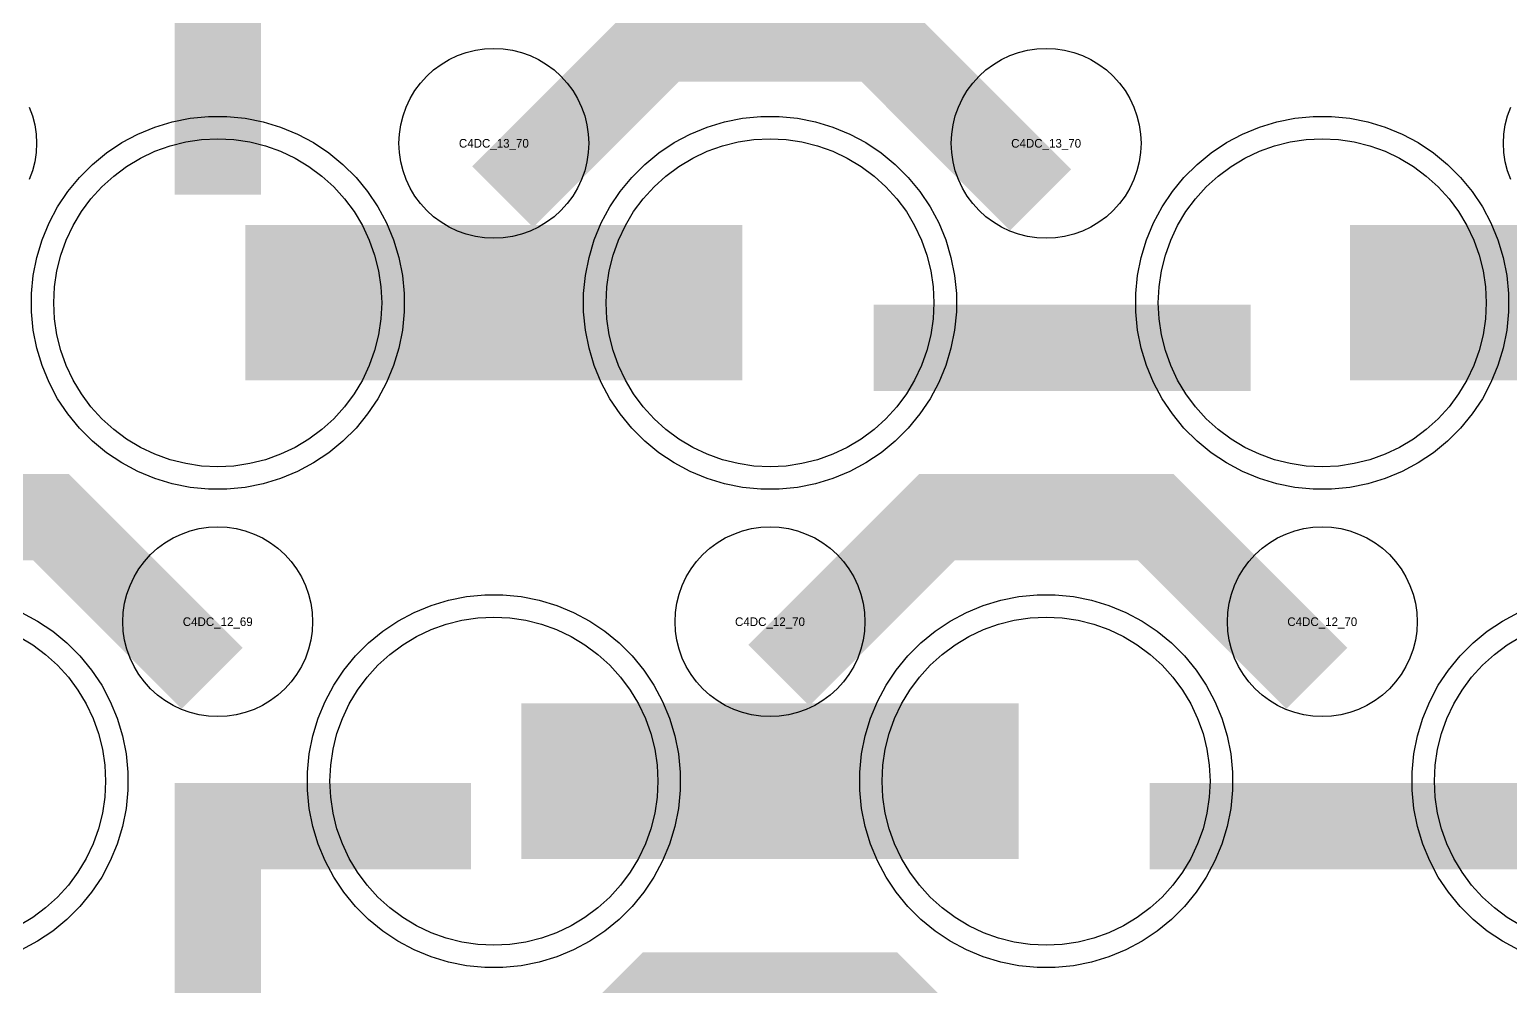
# Model space of a CAD drawing. Extents: x -11880 to 11880, y -14992 to 14992.
# Drawn here: x 10265.5 to 10694.5, y -13236.2 to -12959.1 of the extents above; entities that cross this region are included whole.
import ezdxf
from ezdxf.enums import TextEntityAlignment as Align

# ---------------------------------------------------------------- set-up
doc = ezdxf.new("R2010")
doc.units = 0
doc.header["$MEASUREMENT"] = 0
for name, color, linetype in [('GDS_775_DT_237', 138, 'CONTINUOUS'), ('RDL1_FS', 34, 'CONTINUOUS'), ('RDL_BS', 160, 'CONTINUOUS')]:
    doc.layers.add(name, color=color, linetype=linetype)

msp = doc.modelspace()

# ---------------------------------------------------------------- linework, layer by layer
at = {"layer": 'RDL1_FS'}
for points in [[(10320, -13085.739), (10315.343, -13085.51), (10310.732, -13084.826), (10306.209, -13083.694), (10301.819, -13082.122), (10297.605, -13080.13), (10293.605, -13077.732), (10289.86, -13074.954), (10286.406, -13071.824), (10283.276, -13068.37), (10280.498, -13064.625), (10278.1, -13060.625), (10276.108, -13056.411), (10274.536, -13052.021), (10273.404, -13047.498), (10272.72, -13042.887), (10272.491, -13038.23), (10272.72, -13033.573), (10273.404, -13028.962), (10274.536, -13024.439), (10276.108, -13020.049), (10278.1, -13015.835), (10280.498, -13011.835), (10283.276, -13008.09), (10286.406, -13004.636), (10289.86, -13001.506), (10293.605, -12998.728), (10297.605, -12996.33), (10301.819, -12994.338), (10306.209, -12992.766), (10310.732, -12991.634), (10315.343, -12990.95), (10320, -12990.721), (10324.657, -12990.95), (10329.268, -12991.634), (10333.791, -12992.766), (10338.181, -12994.338), (10342.395, -12996.33), (10346.395, -12998.728), (10350.14, -13001.506), (10353.594, -13004.636), (10356.724, -13008.09), (10359.502, -13011.835), (10361.9, -13015.835), (10363.892, -13020.049), (10365.464, -13024.439), (10366.596, -13028.962), (10367.28, -13033.573), (10367.509, -13038.23), (10367.28, -13042.887), (10366.596, -13047.498), (10365.464, -13052.021), (10363.892, -13056.411), (10361.9, -13060.625), (10359.502, -13064.625), (10356.724, -13068.37), (10353.594, -13071.824), (10350.14, -13074.954), (10346.395, -13077.732), (10342.395, -13080.13), (10338.181, -13082.122), (10333.791, -13083.694), (10329.268, -13084.826), (10324.657, -13085.51)], [(10480, -13085.739), (10475.343, -13085.51), (10470.732, -13084.826), (10466.209, -13083.694), (10461.819, -13082.122), (10457.605, -13080.13), (10453.605, -13077.732), (10449.86, -13074.954), (10446.406, -13071.824), (10443.276, -13068.37), (10440.498, -13064.625), (10438.1, -13060.625), (10436.108, -13056.411), (10434.536, -13052.021), (10433.404, -13047.498), (10432.72, -13042.887), (10432.491, -13038.23), (10432.72, -13033.573), (10433.404, -13028.962), (10434.536, -13024.439), (10436.108, -13020.049), (10438.1, -13015.835), (10440.498, -13011.835), (10443.276, -13008.09), (10446.406, -13004.636), (10449.86, -13001.506), (10453.605, -12998.728), (10457.605, -12996.33), (10461.819, -12994.338), (10466.209, -12992.766), (10470.732, -12991.634), (10475.343, -12990.95), (10480, -12990.721), (10484.657, -12990.95), (10489.268, -12991.634), (10493.791, -12992.766), (10498.181, -12994.338), (10502.395, -12996.33), (10506.395, -12998.728), (10510.14, -13001.506), (10513.594, -13004.636), (10516.724, -13008.09), (10519.502, -13011.835), (10521.9, -13015.835), (10523.892, -13020.049), (10525.464, -13024.439), (10526.596, -13028.962), (10527.28, -13033.573), (10527.509, -13038.23), (10527.28, -13042.887), (10526.596, -13047.498), (10525.464, -13052.021), (10523.892, -13056.411), (10521.9, -13060.625), (10519.502, -13064.625), (10516.724, -13068.37), (10513.594, -13071.824), (10510.14, -13074.954), (10506.395, -13077.732), (10502.395, -13080.13), (10498.181, -13082.122), (10493.791, -13083.694), (10489.268, -13084.826), (10484.657, -13085.51)], [(10640, -13085.739), (10635.343, -13085.51), (10630.732, -13084.826), (10626.209, -13083.694), (10621.819, -13082.122), (10617.605, -13080.13), (10613.605, -13077.732), (10609.86, -13074.954), (10606.406, -13071.824), (10603.276, -13068.37), (10600.498, -13064.625), (10598.1, -13060.625), (10596.108, -13056.411), (10594.536, -13052.021), (10593.404, -13047.498), (10592.72, -13042.887), (10592.491, -13038.23), (10592.72, -13033.573), (10593.404, -13028.962), (10594.536, -13024.439), (10596.108, -13020.049), (10598.1, -13015.835), (10600.498, -13011.835), (10603.276, -13008.09), (10606.406, -13004.636), (10609.86, -13001.506), (10613.605, -12998.728), (10617.605, -12996.33), (10621.819, -12994.338), (10626.209, -12992.766), (10630.732, -12991.634), (10635.343, -12990.95), (10640, -12990.721), (10644.657, -12990.95), (10649.268, -12991.634), (10653.791, -12992.766), (10658.181, -12994.338), (10662.395, -12996.33), (10666.395, -12998.728), (10670.14, -13001.506), (10673.594, -13004.636), (10676.724, -13008.09), (10679.502, -13011.835), (10681.9, -13015.835), (10683.892, -13020.049), (10685.464, -13024.439), (10686.596, -13028.962), (10687.28, -13033.573), (10687.509, -13038.23), (10687.28, -13042.887), (10686.596, -13047.498), (10685.464, -13052.021), (10683.892, -13056.411), (10681.9, -13060.625), (10679.502, -13064.625), (10676.724, -13068.37), (10673.594, -13071.824), (10670.14, -13074.954), (10666.395, -13077.732), (10662.395, -13080.13), (10658.181, -13082.122), (10653.791, -13083.694), (10649.268, -13084.826), (10644.657, -13085.51)], [(10400, -13224.304), (10395.343, -13224.075), (10390.732, -13223.391), (10386.209, -13222.259), (10381.819, -13220.687), (10377.605, -13218.695), (10373.605, -13216.297), (10369.86, -13213.519), (10366.406, -13210.389), (10363.276, -13206.935), (10360.498, -13203.19), (10358.1, -13199.19), (10356.108, -13194.976), (10354.536, -13190.586), (10353.404, -13186.063), (10352.72, -13181.452), (10352.491, -13176.795), (10352.72, -13172.138), (10353.404, -13167.527), (10354.536, -13163.004), (10356.108, -13158.614), (10358.1, -13154.4), (10360.498, -13150.4), (10363.276, -13146.655), (10366.406, -13143.201), (10369.86, -13140.071), (10373.605, -13137.293), (10377.605, -13134.895), (10381.819, -13132.903), (10386.209, -13131.331), (10390.732, -13130.199), (10395.343, -13129.515), (10400, -13129.286), (10404.657, -13129.515), (10409.268, -13130.199), (10413.791, -13131.331), (10418.181, -13132.903), (10422.395, -13134.895), (10426.395, -13137.293), (10430.14, -13140.071), (10433.594, -13143.201), (10436.724, -13146.655), (10439.502, -13150.4), (10441.9, -13154.4), (10443.892, -13158.614), (10445.464, -13163.004), (10446.596, -13167.527), (10447.28, -13172.138), (10447.509, -13176.795), (10447.28, -13181.452), (10446.596, -13186.063), (10445.464, -13190.586), (10443.892, -13194.976), (10441.9, -13199.19), (10439.502, -13203.19), (10436.724, -13206.935), (10433.594, -13210.389), (10430.14, -13213.519), (10426.395, -13216.297), (10422.395, -13218.695), (10418.181, -13220.687), (10413.791, -13222.259), (10409.268, -13223.391), (10404.657, -13224.075)], [(10560, -13224.304), (10555.343, -13224.075), (10550.732, -13223.391), (10546.209, -13222.259), (10541.819, -13220.687), (10537.605, -13218.695), (10533.605, -13216.297), (10529.86, -13213.519), (10526.406, -13210.389), (10523.276, -13206.935), (10520.498, -13203.19), (10518.1, -13199.19), (10516.108, -13194.976), (10514.536, -13190.586), (10513.404, -13186.063), (10512.72, -13181.452), (10512.491, -13176.795), (10512.72, -13172.138), (10513.404, -13167.527), (10514.536, -13163.004), (10516.108, -13158.614), (10518.1, -13154.4), (10520.498, -13150.4), (10523.276, -13146.655), (10526.406, -13143.201), (10529.86, -13140.071), (10533.605, -13137.293), (10537.605, -13134.895), (10541.819, -13132.903), (10546.209, -13131.331), (10550.732, -13130.199), (10555.343, -13129.515), (10560, -13129.286), (10564.657, -13129.515), (10569.268, -13130.199), (10573.791, -13131.331), (10578.181, -13132.903), (10582.395, -13134.895), (10586.395, -13137.293), (10590.14, -13140.071), (10593.594, -13143.201), (10596.724, -13146.655), (10599.502, -13150.4), (10601.9, -13154.4), (10603.892, -13158.614), (10605.464, -13163.004), (10606.596, -13167.527), (10607.28, -13172.138), (10607.509, -13176.795), (10607.28, -13181.452), (10606.596, -13186.063), (10605.464, -13190.586), (10603.892, -13194.976), (10601.9, -13199.19), (10599.502, -13203.19), (10596.724, -13206.935), (10593.594, -13210.389), (10590.14, -13213.519), (10586.395, -13216.297), (10582.395, -13218.695), (10578.181, -13220.687), (10573.791, -13222.259), (10569.268, -13223.391), (10564.657, -13224.075)]]:
    msp.add_lwpolyline(points, close=True, dxfattribs=at)
for points in [[(10328.002, -13038.23, 45, 45, 0), (10400.002, -13038.23, 45, 45, 0)], [(10400.002, -13038.23, 45, 45, 0), (10472.002, -13038.23, 45, 45, 0)], [(10648.002, -13038.23, 45, 45, 0), (10720.002, -13038.23, 45, 45, 0)], [(10408.002, -13176.795, 45, 45, 0), (10480.002, -13176.795, 45, 45, 0)], [(10480.002, -13176.795, 45, 45, 0), (10552.002, -13176.795, 45, 45, 0)]]:
    msp.add_lwpolyline(points, format="xyseb", dxfattribs=at)
for points in [[(10262.395, -13134.895), (10266.395, -13137.293), (10270.14, -13140.071), (10273.594, -13143.201), (10276.724, -13146.655), (10279.502, -13150.4), (10281.9, -13154.4), (10283.892, -13158.614), (10285.464, -13163.004), (10286.596, -13167.527), (10287.28, -13172.138), (10287.509, -13176.795), (10287.28, -13181.452), (10286.596, -13186.063), (10285.464, -13190.586), (10283.892, -13194.976), (10281.9, -13199.19), (10279.502, -13203.19), (10276.724, -13206.935), (10273.594, -13210.389), (10270.14, -13213.519), (10266.395, -13216.297), (10262.395, -13218.695)], [(10697.605, -13218.695), (10693.605, -13216.297), (10689.86, -13213.519), (10686.406, -13210.389), (10683.276, -13206.935), (10680.498, -13203.19), (10678.1, -13199.19), (10676.108, -13194.976), (10674.536, -13190.586), (10673.404, -13186.063), (10672.72, -13181.452), (10672.491, -13176.795), (10672.72, -13172.138), (10673.404, -13167.527), (10674.536, -13163.004), (10676.108, -13158.614), (10678.1, -13154.4), (10680.498, -13150.4), (10683.276, -13146.655), (10686.406, -13143.201), (10689.86, -13140.071), (10693.605, -13137.293), (10697.605, -13134.895)]]:
    msp.add_lwpolyline(points, dxfattribs=at)
at = {"layer": 'RDL_BS'}
for points in [[(10320, -13006.96, 25, 25, 0), (10320, -12900.183, 25, 25, 0)], [(10320, -13006.96, 25, 25, 0), (10320, -12900.183, 25, 25, 0)], [(10402.562, -13007.544, 25, 25, 0), (10448.377, -12961.729, 25, 25, 0), (10481.93, -12961.729, 25, 25, 0)], [(10558.401, -13008.443, 25, 25, 0), (10511.687, -12961.729, 25, 25, 0), (10481.929, -12961.729, 25, 25, 0)], [(10510.016, -13051.243, 25, 25, 0), (10619.281, -13051.243, 25, 25, 0)], [(10318.401, -13147.008, 25, 25, 0), (10271.687, -13100.294, 25, 25, 0), (10241.929, -13100.294, 25, 25, 0)], [(10482.562, -13146.109, 25, 25, 0), (10528.377, -13100.294, 25, 25, 0), (10561.93, -13100.294, 25, 25, 0)], [(10638.401, -13147.008, 25, 25, 0), (10591.687, -13100.294, 25, 25, 0), (10561.929, -13100.294, 25, 25, 0)], [(10320, -13284.085, 25, 25, 0), (10320, -13177.308, 25, 25, 0)], [(10320, -13284.085, 25, 25, 0), (10320, -13177.308, 25, 25, 0)], [(10307.5, -13189.808, 25, 25, 0), (10372.167, -13189.808, 25, 25, 0)], [(10307.5, -13189.808, 25, 25, 0), (10393.333, -13189.808, 25, 25, 0)], [(10590.016, -13189.808, 25, 25, 0), (10699.281, -13189.808, 25, 25, 0)], [(10402.562, -13284.674, 25, 25, 0), (10448.377, -13238.859, 25, 25, 0), (10481.93, -13238.859, 25, 25, 0)], [(10558.401, -13285.573, 25, 25, 0), (10511.687, -13238.859, 25, 25, 0), (10481.929, -13238.859, 25, 25, 0)]]:
    msp.add_lwpolyline(points, format="xyseb", dxfattribs=at)
for points in [[(10400, -13019.536), (10397.307, -13019.404), (10394.635, -13019.008), (10392.016, -13018.351), (10389.481, -13017.444), (10387.044, -13016.292), (10384.72, -13014.899), (10382.557, -13013.296), (10380.558, -13011.484), (10378.746, -13009.485), (10377.143, -13007.322), (10375.75, -13004.998), (10374.598, -13002.561), (10373.691, -13000.026), (10373.034, -12997.407), (10372.638, -12994.735), (10372.506, -12992.042), (10372.638, -12989.349), (10373.034, -12986.677), (10373.691, -12984.058), (10374.598, -12981.523), (10375.75, -12979.086), (10377.143, -12976.762), (10378.746, -12974.599), (10380.558, -12972.6), (10382.557, -12970.788), (10384.72, -12969.185), (10387.044, -12967.792), (10389.481, -12966.64), (10392.016, -12965.733), (10394.635, -12965.076), (10397.307, -12964.68), (10400, -12964.548), (10402.693, -12964.68), (10405.365, -12965.076), (10407.984, -12965.733), (10410.519, -12966.64), (10412.956, -12967.792), (10415.28, -12969.185), (10417.443, -12970.788), (10419.442, -12972.6), (10421.254, -12974.599), (10422.857, -12976.762), (10424.25, -12979.086), (10425.402, -12981.523), (10426.309, -12984.058), (10426.966, -12986.677), (10427.362, -12989.349), (10427.494, -12992.042), (10427.362, -12994.735), (10426.966, -12997.407), (10426.309, -13000.026), (10425.402, -13002.561), (10424.25, -13004.998), (10422.857, -13007.322), (10421.254, -13009.485), (10419.442, -13011.484), (10417.443, -13013.296), (10415.28, -13014.899), (10412.956, -13016.292), (10410.519, -13017.444), (10407.984, -13018.351), (10405.365, -13019.008), (10402.693, -13019.404)], [(10560, -13019.536), (10557.307, -13019.404), (10554.635, -13019.008), (10552.016, -13018.351), (10549.481, -13017.444), (10547.044, -13016.292), (10544.72, -13014.899), (10542.557, -13013.296), (10540.558, -13011.484), (10538.746, -13009.485), (10537.143, -13007.322), (10535.75, -13004.998), (10534.598, -13002.561), (10533.691, -13000.026), (10533.034, -12997.407), (10532.638, -12994.735), (10532.506, -12992.042), (10532.638, -12989.349), (10533.034, -12986.677), (10533.691, -12984.058), (10534.598, -12981.523), (10535.75, -12979.086), (10537.143, -12976.762), (10538.746, -12974.599), (10540.558, -12972.6), (10542.557, -12970.788), (10544.72, -12969.185), (10547.044, -12967.792), (10549.481, -12966.64), (10552.016, -12965.733), (10554.635, -12965.076), (10557.307, -12964.68), (10560, -12964.548), (10562.693, -12964.68), (10565.365, -12965.076), (10567.984, -12965.733), (10570.519, -12966.64), (10572.956, -12967.792), (10575.28, -12969.185), (10577.443, -12970.788), (10579.442, -12972.6), (10581.254, -12974.599), (10582.857, -12976.762), (10584.25, -12979.086), (10585.402, -12981.523), (10586.309, -12984.058), (10586.966, -12986.677), (10587.362, -12989.349), (10587.494, -12992.042), (10587.362, -12994.735), (10586.966, -12997.407), (10586.309, -13000.026), (10585.402, -13002.561), (10584.25, -13004.998), (10582.857, -13007.322), (10581.254, -13009.485), (10579.442, -13011.484), (10577.443, -13013.296), (10575.28, -13014.899), (10572.956, -13016.292), (10570.519, -13017.444), (10567.984, -13018.351), (10565.365, -13019.008), (10562.693, -13019.404)], [(10317.356, -13092.23), (10312.062, -13091.713), (10306.835, -13090.667), (10301.795, -13089.136), (10296.885, -13087.105), (10292.223, -13084.613), (10287.809, -13081.666), (10283.708, -13078.304), (10279.926, -13074.522), (10276.564, -13070.421), (10273.617, -13066.007), (10271.125, -13061.345), (10269.094, -13056.435), (10267.563, -13051.395), (10266.517, -13046.168), (10266, -13040.874), (10266, -13035.586), (10266.517, -13030.292), (10267.563, -13025.065), (10269.094, -13020.025), (10271.125, -13015.115), (10273.617, -13010.453), (10276.564, -13006.039), (10279.926, -13001.938), (10283.708, -12998.156), (10287.809, -12994.794), (10292.223, -12991.847), (10296.885, -12989.355), (10301.795, -12987.324), (10306.835, -12985.793), (10312.062, -12984.747), (10317.356, -12984.23), (10322.644, -12984.23), (10327.938, -12984.747), (10333.165, -12985.793), (10338.205, -12987.324), (10343.115, -12989.355), (10347.777, -12991.847), (10352.191, -12994.794), (10356.292, -12998.156), (10360.074, -13001.938), (10363.436, -13006.039), (10366.383, -13010.453), (10368.875, -13015.115), (10370.906, -13020.025), (10372.437, -13025.065), (10373.483, -13030.292), (10374, -13035.586), (10374, -13040.874), (10373.483, -13046.168), (10372.437, -13051.395), (10370.906, -13056.435), (10368.875, -13061.345), (10366.383, -13066.007), (10363.436, -13070.421), (10360.074, -13074.522), (10356.292, -13078.304), (10352.191, -13081.666), (10347.777, -13084.613), (10343.115, -13087.105), (10338.205, -13089.136), (10333.165, -13090.667), (10327.938, -13091.713), (10322.644, -13092.23)], [(10477.356, -13092.23), (10472.062, -13091.713), (10466.835, -13090.667), (10461.795, -13089.136), (10456.885, -13087.105), (10452.223, -13084.613), (10447.809, -13081.666), (10443.708, -13078.304), (10439.926, -13074.522), (10436.564, -13070.421), (10433.617, -13066.007), (10431.125, -13061.345), (10429.094, -13056.435), (10427.563, -13051.395), (10426.517, -13046.168), (10426, -13040.874), (10426, -13035.586), (10426.517, -13030.292), (10427.563, -13025.065), (10429.094, -13020.025), (10431.125, -13015.115), (10433.617, -13010.453), (10436.564, -13006.039), (10439.926, -13001.938), (10443.708, -12998.156), (10447.809, -12994.794), (10452.223, -12991.847), (10456.885, -12989.355), (10461.795, -12987.324), (10466.835, -12985.793), (10472.062, -12984.747), (10477.356, -12984.23), (10482.644, -12984.23), (10487.938, -12984.747), (10493.165, -12985.793), (10498.205, -12987.324), (10503.115, -12989.355), (10507.777, -12991.847), (10512.191, -12994.794), (10516.292, -12998.156), (10520.074, -13001.938), (10523.436, -13006.039), (10526.383, -13010.453), (10528.875, -13015.115), (10530.906, -13020.025), (10532.437, -13025.065), (10533.483, -13030.292), (10534, -13035.586), (10534, -13040.874), (10533.483, -13046.168), (10532.437, -13051.395), (10530.906, -13056.435), (10528.875, -13061.345), (10526.383, -13066.007), (10523.436, -13070.421), (10520.074, -13074.522), (10516.292, -13078.304), (10512.191, -13081.666), (10507.777, -13084.613), (10503.115, -13087.105), (10498.205, -13089.136), (10493.165, -13090.667), (10487.938, -13091.713), (10482.644, -13092.23)], [(10637.356, -13092.23), (10632.062, -13091.713), (10626.835, -13090.667), (10621.795, -13089.136), (10616.885, -13087.105), (10612.223, -13084.613), (10607.809, -13081.666), (10603.708, -13078.304), (10599.926, -13074.522), (10596.564, -13070.421), (10593.617, -13066.007), (10591.125, -13061.345), (10589.094, -13056.435), (10587.563, -13051.395), (10586.517, -13046.168), (10586, -13040.874), (10586, -13035.586), (10586.517, -13030.292), (10587.563, -13025.065), (10589.094, -13020.025), (10591.125, -13015.115), (10593.617, -13010.453), (10596.564, -13006.039), (10599.926, -13001.938), (10603.708, -12998.156), (10607.809, -12994.794), (10612.223, -12991.847), (10616.885, -12989.355), (10621.795, -12987.324), (10626.835, -12985.793), (10632.062, -12984.747), (10637.356, -12984.23), (10642.644, -12984.23), (10647.938, -12984.747), (10653.165, -12985.793), (10658.205, -12987.324), (10663.115, -12989.355), (10667.777, -12991.847), (10672.191, -12994.794), (10676.292, -12998.156), (10680.074, -13001.938), (10683.436, -13006.039), (10686.383, -13010.453), (10688.875, -13015.115), (10690.906, -13020.025), (10692.437, -13025.065), (10693.483, -13030.292), (10694, -13035.586), (10694, -13040.874), (10693.483, -13046.168), (10692.437, -13051.395), (10690.906, -13056.435), (10688.875, -13061.345), (10686.383, -13066.007), (10683.436, -13070.421), (10680.074, -13074.522), (10676.292, -13078.304), (10672.191, -13081.666), (10667.777, -13084.613), (10663.115, -13087.105), (10658.205, -13089.136), (10653.165, -13090.667), (10647.938, -13091.713), (10642.644, -13092.23)], [(10320, -13158.101), (10317.307, -13157.969), (10314.635, -13157.573), (10312.016, -13156.916), (10309.481, -13156.009), (10307.044, -13154.857), (10304.72, -13153.464), (10302.557, -13151.861), (10300.558, -13150.049), (10298.746, -13148.05), (10297.143, -13145.887), (10295.75, -13143.563), (10294.598, -13141.126), (10293.691, -13138.591), (10293.034, -13135.972), (10292.638, -13133.3), (10292.506, -13130.607), (10292.638, -13127.914), (10293.034, -13125.242), (10293.691, -13122.623), (10294.598, -13120.088), (10295.75, -13117.651), (10297.143, -13115.327), (10298.746, -13113.164), (10300.558, -13111.165), (10302.557, -13109.353), (10304.72, -13107.75), (10307.044, -13106.357), (10309.481, -13105.205), (10312.016, -13104.298), (10314.635, -13103.641), (10317.307, -13103.245), (10320, -13103.113), (10322.693, -13103.245), (10325.365, -13103.641), (10327.984, -13104.298), (10330.519, -13105.205), (10332.956, -13106.357), (10335.28, -13107.75), (10337.443, -13109.353), (10339.442, -13111.165), (10341.254, -13113.164), (10342.857, -13115.327), (10344.25, -13117.651), (10345.402, -13120.088), (10346.309, -13122.623), (10346.966, -13125.242), (10347.362, -13127.914), (10347.494, -13130.607), (10347.362, -13133.3), (10346.966, -13135.972), (10346.309, -13138.591), (10345.402, -13141.126), (10344.25, -13143.563), (10342.857, -13145.887), (10341.254, -13148.05), (10339.442, -13150.049), (10337.443, -13151.861), (10335.28, -13153.464), (10332.956, -13154.857), (10330.519, -13156.009), (10327.984, -13156.916), (10325.365, -13157.573), (10322.693, -13157.969)], [(10480, -13158.101), (10477.307, -13157.969), (10474.635, -13157.573), (10472.016, -13156.916), (10469.481, -13156.009), (10467.044, -13154.857), (10464.72, -13153.464), (10462.557, -13151.861), (10460.558, -13150.049), (10458.746, -13148.05), (10457.143, -13145.887), (10455.75, -13143.563), (10454.598, -13141.126), (10453.691, -13138.591), (10453.034, -13135.972), (10452.638, -13133.3), (10452.506, -13130.607), (10452.638, -13127.914), (10453.034, -13125.242), (10453.691, -13122.623), (10454.598, -13120.088), (10455.75, -13117.651), (10457.143, -13115.327), (10458.746, -13113.164), (10460.558, -13111.165), (10462.557, -13109.353), (10464.72, -13107.75), (10467.044, -13106.357), (10469.481, -13105.205), (10472.016, -13104.298), (10474.635, -13103.641), (10477.307, -13103.245), (10480, -13103.113), (10482.693, -13103.245), (10485.365, -13103.641), (10487.984, -13104.298), (10490.519, -13105.205), (10492.956, -13106.357), (10495.28, -13107.75), (10497.443, -13109.353), (10499.442, -13111.165), (10501.254, -13113.164), (10502.857, -13115.327), (10504.25, -13117.651), (10505.402, -13120.088), (10506.309, -13122.623), (10506.966, -13125.242), (10507.362, -13127.914), (10507.494, -13130.607), (10507.362, -13133.3), (10506.966, -13135.972), (10506.309, -13138.591), (10505.402, -13141.126), (10504.25, -13143.563), (10502.857, -13145.887), (10501.254, -13148.05), (10499.442, -13150.049), (10497.443, -13151.861), (10495.28, -13153.464), (10492.956, -13154.857), (10490.519, -13156.009), (10487.984, -13156.916), (10485.365, -13157.573), (10482.693, -13157.969)], [(10640, -13158.101), (10637.307, -13157.969), (10634.635, -13157.573), (10632.016, -13156.916), (10629.481, -13156.009), (10627.044, -13154.857), (10624.72, -13153.464), (10622.557, -13151.861), (10620.558, -13150.049), (10618.746, -13148.05), (10617.143, -13145.887), (10615.75, -13143.563), (10614.598, -13141.126), (10613.691, -13138.591), (10613.034, -13135.972), (10612.638, -13133.3), (10612.506, -13130.607), (10612.638, -13127.914), (10613.034, -13125.242), (10613.691, -13122.623), (10614.598, -13120.088), (10615.75, -13117.651), (10617.143, -13115.327), (10618.746, -13113.164), (10620.558, -13111.165), (10622.557, -13109.353), (10624.72, -13107.75), (10627.044, -13106.357), (10629.481, -13105.205), (10632.016, -13104.298), (10634.635, -13103.641), (10637.307, -13103.245), (10640, -13103.113), (10642.693, -13103.245), (10645.365, -13103.641), (10647.984, -13104.298), (10650.519, -13105.205), (10652.956, -13106.357), (10655.28, -13107.75), (10657.443, -13109.353), (10659.442, -13111.165), (10661.254, -13113.164), (10662.857, -13115.327), (10664.25, -13117.651), (10665.402, -13120.088), (10666.309, -13122.623), (10666.966, -13125.242), (10667.362, -13127.914), (10667.494, -13130.607), (10667.362, -13133.3), (10666.966, -13135.972), (10666.309, -13138.591), (10665.402, -13141.126), (10664.25, -13143.563), (10662.857, -13145.887), (10661.254, -13148.05), (10659.442, -13150.049), (10657.443, -13151.861), (10655.28, -13153.464), (10652.956, -13154.857), (10650.519, -13156.009), (10647.984, -13156.916), (10645.365, -13157.573), (10642.693, -13157.969)], [(10397.356, -13230.795), (10392.062, -13230.278), (10386.835, -13229.232), (10381.795, -13227.701), (10376.885, -13225.67), (10372.223, -13223.178), (10367.809, -13220.231), (10363.708, -13216.869), (10359.926, -13213.087), (10356.564, -13208.986), (10353.617, -13204.572), (10351.125, -13199.91), (10349.094, -13195), (10347.563, -13189.96), (10346.517, -13184.733), (10346, -13179.439), (10346, -13174.151), (10346.517, -13168.857), (10347.563, -13163.63), (10349.094, -13158.59), (10351.125, -13153.68), (10353.617, -13149.018), (10356.564, -13144.604), (10359.926, -13140.503), (10363.708, -13136.721), (10367.809, -13133.359), (10372.223, -13130.412), (10376.885, -13127.92), (10381.795, -13125.889), (10386.835, -13124.358), (10392.062, -13123.312), (10397.356, -13122.795), (10402.644, -13122.795), (10407.938, -13123.312), (10413.165, -13124.358), (10418.205, -13125.889), (10423.115, -13127.92), (10427.777, -13130.412), (10432.191, -13133.359), (10436.292, -13136.721), (10440.074, -13140.503), (10443.436, -13144.604), (10446.383, -13149.018), (10448.875, -13153.68), (10450.906, -13158.59), (10452.437, -13163.63), (10453.483, -13168.857), (10454, -13174.151), (10454, -13179.439), (10453.483, -13184.733), (10452.437, -13189.96), (10450.906, -13195), (10448.875, -13199.91), (10446.383, -13204.572), (10443.436, -13208.986), (10440.074, -13213.087), (10436.292, -13216.869), (10432.191, -13220.231), (10427.777, -13223.178), (10423.115, -13225.67), (10418.205, -13227.701), (10413.165, -13229.232), (10407.938, -13230.278), (10402.644, -13230.795)], [(10557.356, -13230.795), (10552.062, -13230.278), (10546.835, -13229.232), (10541.795, -13227.701), (10536.885, -13225.67), (10532.223, -13223.178), (10527.809, -13220.231), (10523.708, -13216.869), (10519.926, -13213.087), (10516.564, -13208.986), (10513.617, -13204.572), (10511.125, -13199.91), (10509.094, -13195), (10507.563, -13189.96), (10506.517, -13184.733), (10506, -13179.439), (10506, -13174.151), (10506.517, -13168.857), (10507.563, -13163.63), (10509.094, -13158.59), (10511.125, -13153.68), (10513.617, -13149.018), (10516.564, -13144.604), (10519.926, -13140.503), (10523.708, -13136.721), (10527.809, -13133.359), (10532.223, -13130.412), (10536.885, -13127.92), (10541.795, -13125.889), (10546.835, -13124.358), (10552.062, -13123.312), (10557.356, -13122.795), (10562.644, -13122.795), (10567.938, -13123.312), (10573.165, -13124.358), (10578.205, -13125.889), (10583.115, -13127.92), (10587.777, -13130.412), (10592.191, -13133.359), (10596.292, -13136.721), (10600.074, -13140.503), (10603.436, -13144.604), (10606.383, -13149.018), (10608.875, -13153.68), (10610.906, -13158.59), (10612.437, -13163.63), (10613.483, -13168.857), (10614, -13174.151), (10614, -13179.439), (10613.483, -13184.733), (10612.437, -13189.96), (10610.906, -13195), (10608.875, -13199.91), (10606.383, -13204.572), (10603.436, -13208.986), (10600.074, -13213.087), (10596.292, -13216.869), (10592.191, -13220.231), (10587.777, -13223.178), (10583.115, -13225.67), (10578.205, -13227.701), (10573.165, -13229.232), (10567.938, -13230.278), (10562.644, -13230.795)]]:
    msp.add_lwpolyline(points, close=True, dxfattribs=at)
for points in [[(10265.402, -12981.523), (10266.309, -12984.058), (10266.966, -12986.677), (10267.362, -12989.349), (10267.494, -12992.042), (10267.362, -12994.735), (10266.966, -12997.407), (10266.309, -13000.026), (10265.402, -13002.561)], [(10694.598, -13002.561), (10693.691, -13000.026), (10693.034, -12997.407), (10692.638, -12994.735), (10692.506, -12992.042), (10692.638, -12989.349), (10693.034, -12986.677), (10693.691, -12984.058), (10694.598, -12981.523)], [(10263.115, -13127.92), (10267.777, -13130.412), (10272.191, -13133.359), (10276.292, -13136.721), (10280.074, -13140.503), (10283.436, -13144.604), (10286.383, -13149.018), (10288.875, -13153.68), (10290.906, -13158.59), (10292.437, -13163.63), (10293.483, -13168.857), (10294, -13174.151), (10294, -13179.439), (10293.483, -13184.733), (10292.437, -13189.96), (10290.906, -13195), (10288.875, -13199.91), (10286.383, -13204.572), (10283.436, -13208.986), (10280.074, -13213.087), (10276.292, -13216.869), (10272.191, -13220.231), (10267.777, -13223.178), (10263.115, -13225.67)], [(10696.885, -13225.67), (10692.223, -13223.178), (10687.809, -13220.231), (10683.708, -13216.869), (10679.926, -13213.087), (10676.564, -13208.986), (10673.617, -13204.572), (10671.125, -13199.91), (10669.094, -13195), (10667.563, -13189.96), (10666.517, -13184.733), (10666, -13179.439), (10666, -13174.151), (10666.517, -13168.857), (10667.563, -13163.63), (10669.094, -13158.59), (10671.125, -13153.68), (10673.617, -13149.018), (10676.564, -13144.604), (10679.926, -13140.503), (10683.708, -13136.721), (10687.809, -13133.359), (10692.223, -13130.412), (10696.885, -13127.92)]]:
    msp.add_lwpolyline(points, dxfattribs=at)

# ---------------------------------------------------------------- texts
at = {"layer": 'GDS_775_DT_237'}
for s, p in [('C4DC_13_70', (10400, -12992.042)), ('C4DC_13_70', (10400, -12992.042)), ('C4DC_13_70', (10560, -12992.042)), ('C4DC_13_70', (10560, -12992.042)), ('C4DC_12_69', (10320, -13130.607)), ('C4DC_12_69', (10320, -13130.607)), ('C4DC_12_70', (10480, -13130.607)), ('C4DC_12_70', (10480, -13130.607)), ('C4DC_12_70', (10640, -13130.607)), ('C4DC_12_70', (10640, -13130.607))]:
    msp.add_text(s, height=2.5, dxfattribs=at).set_placement(p, align=Align.MIDDLE_CENTER)

doc.saveas('drawing.dxf')
